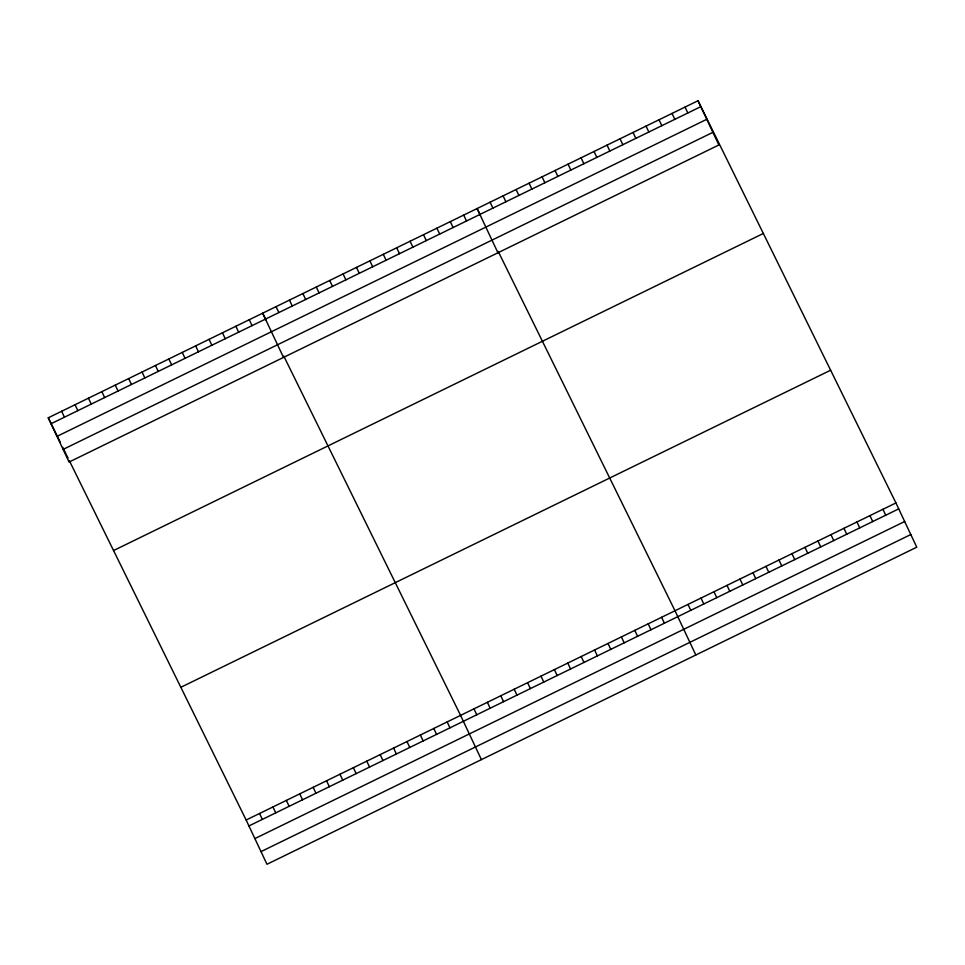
<?xml version="1.0" encoding="UTF-8"?>
<svg xmlns="http://www.w3.org/2000/svg" width="965" height="965" viewBox="0 0 965 965"><rect width="100%" height="100%" fill="white"/><g stroke="black" fill="none" stroke-linecap="round" stroke-linejoin="round"><path stroke-width="1.45" d="M698.033 100.734L718.853 144.979L69.07 462.054L48.25 417.809L698.033 100.734L895.93 502.946L916.75 547.191L266.967 864.266L246.147 820.021L69.359 460.715M51.036 423.731L700.819 106.657M56.983 436.373L706.766 119.31M63.111 449.401L712.894 132.338M113.556 550.545L763.339 233.47M180.841 687.297L830.624 370.222M246.147 820.021L895.93 502.946M248.934 825.944L898.717 508.869M254.893 838.585L904.675 521.51M261.02 851.613L910.803 534.538M480.401 215.243L477.108 208.549L497.928 252.782M498.217 251.443L675.005 610.761L695.825 654.994M265.978 319.885L262.673 313.179L283.493 357.412M283.782 356.085L460.582 715.391L481.39 759.624M48.25 417.809L60.12 441.946M62.761 447.314L66.066 454.008M66.718 455.359L68.045 458.037M882.939 509.291L885.725 515.214M685.041 107.079L687.828 113.002M869.948 515.636L872.734 521.558M672.038 113.424L674.825 119.346M856.944 521.969L859.731 527.891M659.047 119.769L661.833 125.679M843.953 528.313L846.739 534.236M646.055 126.101L648.842 132.024M830.962 534.658L833.736 540.581M633.052 132.446L635.839 138.369M817.958 541.003L820.745 546.914M620.061 138.791L622.847 144.714M804.967 547.336L807.753 553.259M607.057 145.124L609.844 151.047M791.963 553.681L794.75 559.604M594.066 151.469L596.853 157.391M778.972 560.026L781.759 565.948M581.075 157.814L583.861 163.736M765.981 566.359L768.767 572.281M568.071 164.159L570.858 170.069M752.977 572.703L755.764 578.626M555.08 170.491L557.867 176.414M739.986 579.048L742.773 584.971M542.089 176.836L544.875 182.759M726.995 585.393L729.781 591.304M529.085 183.181L531.872 189.104M713.991 591.726L716.778 597.649M516.094 189.526L518.881 195.437M701 598.071L703.787 603.994M503.103 195.859L505.889 201.782M688.009 604.416L690.795 610.338M490.099 202.204L492.886 208.126M661.604 617.298L664.39 623.221M463.707 215.086L466.493 221.009M648.203 623.836L650.989 629.759M450.305 221.624L453.092 227.547M634.801 630.374L637.588 636.297M436.904 228.162L439.69 234.085M621.4 636.912L624.186 642.835M423.502 234.7L426.289 240.623M607.998 643.45L610.785 649.373M410.101 241.238L412.887 247.161M594.597 649.988L597.383 655.91M396.699 247.788L399.486 253.698M581.195 656.538L583.982 662.448M383.298 254.326L386.084 260.248M567.794 663.076L570.58 668.998M369.897 260.864L372.683 266.786M554.393 669.614L557.179 675.536M356.495 267.401L359.282 273.324M540.991 676.151L543.778 682.074M343.094 273.939L345.88 279.862M527.59 682.689L530.376 688.612M329.692 280.477L332.479 286.4M514.188 689.227L516.975 695.15M316.291 287.015L319.077 292.938M500.787 695.765L503.573 701.688M302.889 293.565L305.664 299.476M487.385 702.315L490.172 708.226M289.476 300.103L292.262 306.026M473.984 708.853L476.77 714.775M276.074 306.641L278.861 312.564M447.181 721.929L449.967 727.851M249.272 319.717L252.058 325.639M433.78 728.466L436.566 734.389M235.87 326.254L238.657 332.177M420.378 735.004L423.165 740.927M222.469 332.792L225.255 338.715M406.977 741.542L409.763 747.465M209.067 339.342L211.854 345.253M393.575 748.092L396.362 754.003M195.666 345.88L198.452 351.803M380.174 754.63L382.96 760.553M182.264 352.418L185.051 358.341M366.772 761.168L369.559 767.091M168.863 358.956L171.649 364.879M353.371 767.706L356.157 773.628M155.462 365.494L158.248 371.416M339.969 774.244L342.744 780.166M142.06 372.032L144.846 377.954M326.556 780.782L329.342 786.704M128.659 378.582L131.445 384.492M313.155 787.331L315.941 793.242M115.257 385.119L118.044 391.042M299.753 793.869L302.54 799.792M101.856 391.657L104.642 397.58M286.352 800.407L289.138 806.33M88.454 398.195L91.241 404.118M272.95 806.945L275.737 812.868M75.053 404.733L77.839 410.656M259.549 813.483L262.335 819.406M61.651 411.271L64.438 417.194"/></g></svg>
